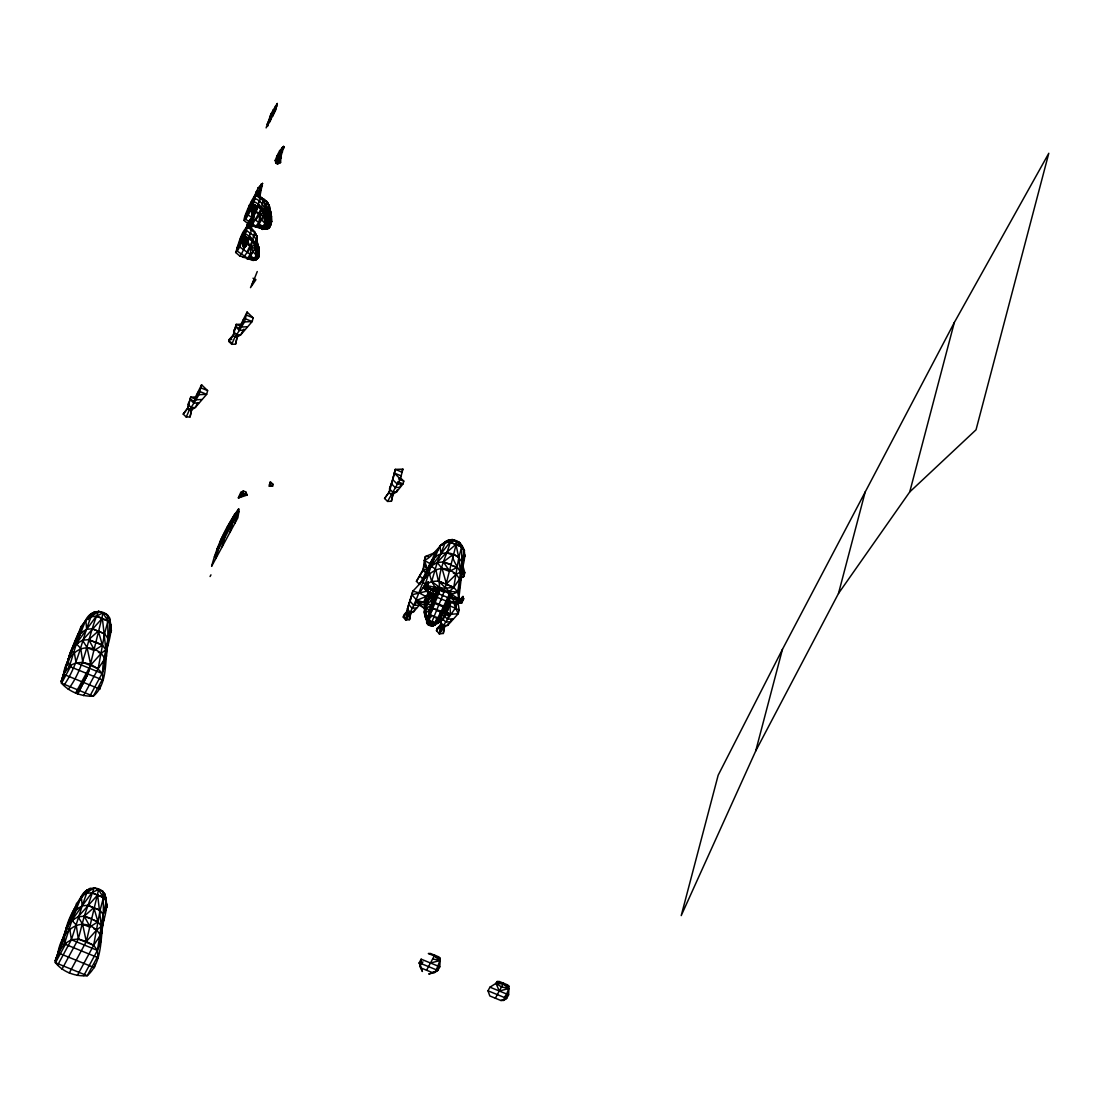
<?xml version="1.0" encoding="UTF-8"?>
<svg xmlns="http://www.w3.org/2000/svg" width="1104" height="1104" viewBox="0 0 1104 1104"><rect width="100%" height="100%" fill="white"/><g stroke="black" fill="none" stroke-linecap="round" stroke-linejoin="round"><path stroke-width="1.5" d="M255.755 195.215L263.111 200.114L265.512 204.861L263.194 212.893L263.414 216.398L257.315 227.217L264.85 227.369L265.981 225.658C266.768 216.122 263.677 205.537 254.044 201.715C260.309 181.539 242.494 217.654 244.177 220.483C249.476 225.671 257.329 228.445 264.684 227.686L267.334 224.733C267.127 213.886 267.899 199.548 255.631 194.787C251.05 202.763 251.27 213.734 244.177 220.483M450.142 597.747L450.17 594.89L448.817 593.276L437.846 588.101L426.682 585.424M448.817 593.276C447.81 605.737 447.023 620.407 433.223 625.54L432.175 625.112M258.86 253.768L257.991 258.253L253.12 260.42L239.623 255.866L235.663 252.485C239.333 242.369 245.35 212.189 257.08 236.573L256.445 255.341L257.453 257.66L256.597 259.302L248.786 259.219L254.886 248.414L254.679 244.895L256.197 239.913L253.879 235.732L246.371 230.474L236.78 248.234M257.315 227.217L261.634 228.404L264.974 223.339L265.595 209.967L267.403 220.262L267.334 224.733L265.981 225.658L263.414 216.398L255.134 211.775L252.733 216.784M105.487 659.088C108.302 644.777 108.192 629.459 107.323 614.831C100.009 608.856 89.838 611.395 85.795 619.951C73.568 638.402 68.365 660.772 61.189 681.596L61.534 683.224C69.483 692.111 81.503 696.555 93.302 696.21C108.785 683.072 104.19 659.06 108.344 640.858M101.016 935.654C103.817 921.343 103.707 906.025 102.851 891.397C95.524 885.408 85.353 887.947 81.323 896.517C68.407 915.809 63.756 939.518 55.2 960.963L55.462 962.729C63.011 972.141 75.362 976.612 87.23 975.715C103.307 961.57 100.036 936.841 103.859 917.424M460.906 574.177C463.307 563.606 468.689 551.241 459.361 542.437C444.208 531.907 436.301 555.864 424.364 560.335L423.108 570.271L416.429 581.339L419.548 584.416L428.035 568.698L424.267 564.972L427.869 570.257L424.364 560.335L425.344 556.568L435.211 552.483L437.639 550.316M442.566 626.147L439.364 633.82L441.048 620.448M88.141 673.633L77.584 694.099L88.141 673.633L103.155 612.72L96.324 616.225L91.094 616.777L85.795 619.951L76.397 643.853L69.414 666.388L63.549 674.268L61.189 681.596L70.78 651.567L78.839 632.827L77.308 638.705M235.663 252.485C242.742 245.75 242.521 234.779 247.103 226.803L254.596 232.116L256.915 236.408C256.225 243.404 260.544 249.725 258.819 256.749L257.453 257.66C258.088 248.193 254.969 237.829 245.433 234.062L247.324 226.9M428.2 588.197L424.999 585.065L431.029 566.145L439.958 545.9L452.102 539.47L459.361 542.437L461.665 546.894L461.789 561.757L461.21 578.482L458.767 598.865L455.538 607.821L442.331 627.017L439.406 633.862L436.466 630.66L437.018 628.549L440.965 624.381M86.305 673.288L69.414 666.388C65.012 653.913 76.88 643.384 81.047 632.689L80.951 626.672L91.742 613.451M57.753 964.979L71.387 939.739L82.179 905.887L81.323 896.517L94.144 887.837L102.851 891.397L104.977 894.295L106.301 901.388L103.1 914.443L97.414 950.392L98.159 957.748L64.405 943.934C63.37 924.241 75.32 904.838 87.271 890.017L82.069 896.821L81.323 896.517L71.912 920.419L64.405 943.934L57.988 952.821L55.2 960.963L63.563 938.359M428.78 623.732L427.082 621.966L429.442 609.836L437.639 589.343L439.903 589.246L443.808 592.296L444.277 591.427L456.214 544.134L455.883 540.67L445.147 542.795L437.198 562.529L431.664 581.477L424.999 585.065L423.011 580.966L435.211 552.483L435.252 556.582C422.584 576.481 418.706 600.383 405.623 620.02L407.887 606.883L412.855 591.082C425.302 578.924 436.977 558.541 456.187 574.273L459.623 578.979L460.285 585.796L458.519 590.419M251.036 229.922L253.906 215.542L249.794 219.71L245.488 229.052L249.242 226.389M259.55 197.906L262.435 183.526L258.322 187.708L254.003 197.036L257.756 194.387M407.266 618.723L409.529 619.648L410.936 612.099L409.529 619.648L405.692 620.048L403.277 617.095L407.252 611.713L407.887 606.883M270.866 223.822L270.259 226.127L268.934 224.153L270.549 211.278L269.376 206.103L266.92 201.563L259.426 196.25L267.099 201.784L269.376 206.103L267.347 213.044L268.741 217.571L268.934 224.153L266.119 228.845L262.31 229.342L259.647 227.176L263.428 228.431L269.404 227.755L271.667 221.476L270.549 211.278L270.839 214.687M281.313 155.236L283.728 146.528L279.616 150.724L276.911 156.202L275.2 160.439L275.862 163.199L277.67 163.93L280.54 162.619L281.175 153.373L283.728 146.528L282.072 147.632L283.645 148.267L282.748 147.232L280.457 150.917M245.309 216.218L254.9 198.472C265.346 202.253 266.326 213.762 267.375 223.243L265.981 225.658L267.775 220.4L266.989 215.639L267.209 220.993L268.934 224.153L271.46 216.039L271.142 222.787L271.667 221.476L269.983 224.595M258.86 250.001L259.026 247.006L254.651 258.722L253.12 260.42L251.243 258.377M245.171 494.206L238.409 497.794L240.755 492.412L243.335 490.935L245.764 491.929L247.241 495.047L238.436 497.918L245.171 494.206L245.764 491.929M425.109 559.618L425.344 556.568L428.449 556.485M451.357 540.85L452.102 539.47L425.413 573.859L429.249 573.114L431.664 581.477L435.073 587.259L448.403 592.531L449.494 594.67L448.403 592.531L453.758 587.328L459.623 578.979L461.789 561.757L464.453 550.689L459.361 542.437L458.615 543.817M449.3 600.272L448.169 609.187L446.678 612.306L442.773 619.717L437.336 623.401L449.742 602.273L449.604 597.016L459.65 600.438L462.976 596.574L463.528 598.754L461.431 603.198L449.742 602.273L448.169 609.187L445.809 613.562M441.503 619.648L440.689 625.388L442.331 627.017L447.727 625.333L458.215 613.727L455.538 607.821L455.842 604.619M245.405 242.977L242.921 243.763L243.501 247.048L245.212 240.686L246.606 241.334L247.724 237.719L245.916 236.974L243.059 238.298L242.645 242.149L243.501 247.048L244.495 247.448L246.082 246.247L247.351 240.451L243.128 245.033L246.082 246.247L248.386 240.479L247.724 237.719M251.657 213.031L253.244 211.83L253.741 208.684L255.134 209.318L252.029 215.032L254.61 214.231L255.88 208.449L251.657 213.031L252.029 215.032L251.574 206.282L254.444 204.971L256.252 205.703L255.134 209.318M430.187 607.241L433.279 602.812L435.376 602.77L443.849 606.234L445.147 607.669L444.719 616.101L441.904 614.928L441.793 612.071L447.534 602.646L450.17 594.89L449.438 594.601M460.892 578.096L463.846 576.481L464.825 572.714L462.203 563.523L461.21 578.482L459.581 582.829M440.22 958.369L428.352 953.525L430.45 953.47L438.923 956.933L440.22 958.369L439.792 966.8L437.833 970.416L434.907 972.403L428.738 974.059L437.833 970.416L419.203 962.798L421.162 959.183L439.792 966.8L436.535 969.381L434.907 972.403L432.106 972.5L421.01 967.96L419.203 962.798L422.418 971.479L419.741 966.207L422.942 961.86M509.013 986.369L508.599 994.801L506.639 998.416L503.7 1000.403L500.912 1000.5L489.817 995.96L487.996 990.799L489.955 987.183L496 983.333L497.159 981.525L499.256 981.47L507.716 984.934L509.013 986.369L497.159 981.525M190.054 416.898L191.848 408.88L190.054 416.898L186.231 417.064L183.223 414.097L187.846 408.356L190.702 397.15L195.477 397.012L201.577 384.799L207.621 390.623L206.655 394.321L195.339 407.473L191.585 409.888L189.488 409.984L187.846 408.356L188.66 402.587M235.566 344.131L237.36 336.113L235.566 344.131L231.743 344.31L228.735 341.343L233.358 335.602L236.215 324.383L240.989 324.245L247.089 312.046L253.133 317.855L252.167 321.554L240.851 334.705L237.098 337.12L235 337.217L233.358 335.602L234.172 329.82M389.464 491.708L395.287 469.379L402.919 469.159L400.324 479.039L387.573 501.423L384.578 498.47L389.464 491.708L384.578 498.47M441.904 614.928L439.834 621.69L436.742 622.518M505.549 995.504L503.7 1000.403M100.354 685.819L99.953 689.158L83.283 682.341M455.621 599.113L458.767 598.865L457.691 592.117L453.758 587.328L458.767 557.658L461.665 546.894L455.731 540.946M69.317 972.969L86.305 941.546L98.67 889.272L91.839 892.777L86.609 893.343L82.179 905.887L66.295 928.133L55.462 962.729L87.23 975.715L97.966 955.843M447.796 607.504L449.728 601.915M63.88 685.363C78.439 664.732 81.627 639.616 91.094 616.777L98.615 611.271L107.323 614.831L109.462 617.729C112.001 638.319 99.94 659.309 103.183 680.202L87.837 673.923M258.046 253.782L258.64 257.08L256.597 259.302L246.992 258.985L250.208 254.403L252.223 241.1L254.803 232.213L251.408 229.411L250.843 230.212M265.981 225.658L267.403 220.262L266.575 221.766L267.154 225.064L265.112 227.286L255.507 226.969L258.736 222.401L263.111 200.114M427.897 619.537L426.572 621.994L427.552 623.608L434.797 625.126L431.623 626.106L428.242 624.726L427.289 624.05L427.345 620.765C421.245 612.458 425.316 600.521 431.857 593.828M83.6 695.617L98.173 668.665L104.563 633.779L107.944 620.972L102.976 613.051M77.349 975.453L93.661 945.286L100.078 910.331L103.459 897.524L98.491 889.617M277.67 163.93L279.878 159.859L281.175 153.373L278.47 154.063L278.622 155.926M424.709 608.47L426.986 604.247L435.004 597.512L437.253 597.388L446.209 601.045L447.534 602.646L444.898 609.863L441.793 612.071L438.964 620.089L435.542 623.525L430.877 624.146L428.021 620.448L440.22 589.646L437.639 589.343L435.376 590.861L426.875 587.038M94.972 964.303L94.392 967.697L57.988 952.821C60.899 933.501 77.763 914.65 96.697 929.968L100.133 934.674L100.795 941.491L97.414 950.392L83.78 975.619M447.658 597.457C443.297 607.31 438.743 616.791 433.058 625.844L427.082 621.966L426.31 618.889L426.089 608.47L429.746 595.746L432.078 596.602L435.942 593.773L438.302 593.635L447.658 597.457L449.038 599.127L449.328 604.661M238.947 511.414L237.843 517.804L211.609 566.324C217.033 545.776 226.099 526.015 238.671 508.903L238.947 511.414L214.383 556.858M443.297 633.461L444.691 625.913L443.297 633.461L439.406 633.862M462.714 598.023L462.976 596.574L459.733 600.093L460.313 602.687L461.431 603.198L463.528 598.754M255.673 211.623L256.915 208.463L254.61 214.231L253.133 213.638M426.986 604.247L432.119 604.633L426.089 608.47L424.129 612.099L427.345 620.765L426.572 621.994C427.828 627.596 430.615 616.018 430.408 614.9L429.649 616.28L428.214 615.701C432.851 606.993 434.548 597.443 439.903 589.246L432.078 596.602L431.291 600.245L432.147 608.125L440.689 611.092L438.964 620.089L437.515 619.496L438.274 618.102L430.408 614.9L428.214 615.701L426.31 618.889L427.082 621.966L428.186 622.421M431.83 589.853L437.846 588.101L438.371 589.633L440.206 589.757C436.163 573.735 446.099 557.561 450.28 542.243L461.665 546.894L464.453 550.689M459.733 600.093L449.77 596.367L449.438 597.65L459.554 600.797L462.976 596.574L460.313 602.687L449.273 601.252M280.582 151.11L278.374 156.809M68.255 689.338C85.877 666.278 87.188 636.967 98.615 611.271M62.003 969.174L78.315 939.007L84.235 916.21L94.144 887.837M258.515 194.69L259.964 195.284L259.426 192.993L255.866 192.262L257.011 194.069L254.707 196.057L258.681 196.457L262.435 183.526L260.779 184.603L262.366 185.237L261.469 184.161L259.937 186.617M462.976 596.574L463.418 599.141L462.424 599.141L462.976 596.574L463.473 598.948L461.527 602.839L452.405 602.867L454.503 598.423M391.396 501.257L393.203 493.24L391.396 501.257L387.573 501.423M425.689 571.32L425.371 572.507L423.108 570.271L424.529 564.213M106.688 650.284C109.517 638.526 114.333 626.216 107.323 614.831M102.203 926.836C105.046 915.092 109.848 902.768 102.851 891.397M251.629 229.508L247.144 243.625M251.795 225.506L258.515 213.886C252.416 210.119 262.628 199.244 259.357 198.209M429.415 592.296L429.58 593.538L435.1 595.649L436.522 592.379L426.779 587.397L428.173 582.346L425.813 583.34L423.453 587.673L426.779 587.397L428.173 582.346L425.813 583.34L423.453 587.673L426.958 591.523L433.141 595.705M183.223 414.097L188.108 407.348M186.231 417.064L189.722 409.115M189.488 409.984L193.849 403.181L195.339 397.274M267.775 126.077L270.991 113.878L277.214 103.5L275.172 111.269L266.119 127.885L270.991 113.878M197.878 392.348L195.932 399.786L193.849 403.181L190.095 399.455L190.702 397.15L194.98 398.889M270.094 121.799L273.309 109.6M201.701 399.51L195.932 399.786L198.982 394.666L201.577 384.799M240.976 236.794L237.208 251.105L248.952 259.095M249.504 204.792L245.737 219.103L249.739 222.428M272.964 115.92L275.614 105.901M243.28 232.516L239.527 246.827L250.208 254.403L250.594 256.059L254.651 258.722L254.927 257.66M251.809 200.514L248.041 214.825L258.736 222.401L259.123 224.043L263.18 226.706L263.47 225.575M275.172 111.269L277.214 103.5M198.692 402.808L193.849 403.181M246.082 246.247L245.971 243.211L246.289 245.143L244.384 246.151L243.239 245.681L242.645 242.149L245.861 241.031L246.827 237.346L242.452 240.769L247.103 226.803M254.044 201.715L250.967 208.753L255.631 194.787M249.256 228.1L253.906 215.542L252.264 216.605L253.837 217.253L252.954 216.177L250.649 219.848L252.747 220.91M255.341 205.344L254.375 209.015L251.16 210.133L252.029 215.032M257.784 196.098L262.435 183.526L261.4 185.569M243.501 247.048L247.351 240.451L244.495 247.448L244.384 246.151M251.45 227.3L250.898 224.995L247.337 224.278L248.483 226.085L246.178 228.073L248.345 227.728L252.954 216.177M243.805 245.916L243.998 247.241L247.351 240.451L247.075 242.963L245.847 243.184L245.488 242.328L246.716 242.107M252.885 217.571L253.906 215.542L250.166 228.473L248.345 227.728M252.913 214.148L253.023 215.446L255.88 208.449L254.375 211.168L254.817 213.127M256.873 195.725L261.469 184.161M252.526 215.239L255.88 208.449L254.237 212.23M246.385 243.404L247.075 242.963M253.147 217.681L253.906 215.542L252.609 217.46M252.333 213.914L251.436 211.747L253.354 210.74L254.9 211.388L255.245 210.105L254.017 210.312L254.375 211.168L255.88 208.449L254.638 211.278M261.676 185.679L262.435 183.526L261.137 185.458M233.62 334.581L229.218 339.494L228.735 341.343L231.012 342.268M243.266 257.508L251.339 247.103L254.679 244.895L257.08 236.573L254.596 232.116M265.719 210.491L267.347 213.044L265.664 207.248L267.099 201.784M279.409 154.45L282.748 147.232M262.103 226.679L259.909 225.823L262.103 226.679L261.634 228.404L264.684 227.686L267.154 225.064L264.85 227.369L265.043 226.624M276.759 163.558L283.728 146.528L282.969 148.667M232.157 342.737L231.743 344.31L235.221 336.361M246.592 242.176L248.386 240.479L246.62 243.791L251.339 247.103L252.968 251.809L256.445 255.341L257.398 253.189L258.212 256.349L257.453 257.66L258.847 255.245L256.197 239.913M267.485 215.28L264.974 223.339L261.496 219.793L259.868 215.087L263.194 212.893L258.308 204.53M257.315 256.542L258.64 257.08L255.976 259.633L256.307 258.419L257.991 258.253L253.12 260.42M265.843 224.526L265.112 227.286L262.49 227.396L266.174 224.926L264.684 227.686L264.822 226.403L266.519 226.251L261.634 228.404L259.771 226.361M248.786 259.219L256.156 259.688L256.846 257.411M264.684 227.686L264.877 226.927M258.17 254.969L257.839 256.183L258.488 253.754M267.403 220.262L267.375 223.243M258.212 256.349L259.026 247.006M235 337.217L239.361 330.413L240.851 324.521M267.444 226.375L267.14 227.521L265.084 225.395M243.391 319.594L241.445 327.019L239.361 330.413L235.607 326.701L236.215 324.383L240.493 326.135M268.934 224.153L269.21 223.105M269.279 226.237L268.727 228.307L265.622 229.204L268.934 228.252L270.784 224.843L268.024 211.278L265.664 207.248M264.532 226.403L262.31 229.342L269.1 227.948L269.542 226.279M247.213 326.756L241.445 327.019L244.495 321.913L247.089 312.046M269.1 227.948L270.466 223.726L269.818 225.244M244.205 330.041L239.361 330.413M215.873 558.431L220.759 539.856L234.973 513.567L230.087 532.142M222.221 546.687L227.493 526.663M234.904 523.227L238.671 508.903L217.074 548.854M238.45 497.821L242.742 493.212L243.335 490.935M272.633 486.105L273.088 484.38L270.259 481.661L269.045 486.271L272.633 486.105L269.445 484.794M390.002 486.947L389.201 492.715L390.844 494.344L392.927 494.247L396.681 491.832L403.057 483.883L403.788 481.096L400.366 477.811M392.058 481.51L389.491 488.893L392.651 492.011L396.681 491.832L397.192 489.886M393.479 476.873L391.437 483.828L395.204 487.54L400.007 487.319L400.614 485.001M390.844 494.344L391.064 493.488M397.274 484.145L397.895 481.772L403.057 483.883L397.274 484.145L392.748 479.66L395.287 469.379L402.132 472.181M409.529 602.439L407.376 608.828L410.674 613.106L405.692 620.048L408.825 612.361M410.785 598.465L408.922 604.757L411.999 608.194L416.774 607.959L419.506 605.116L423.839 608.014L426.71 602.439M416.429 581.339L423.481 568.877M420.417 574.729L420.058 576.109L422.308 578.344L425.178 578.206M419.548 584.416L419.975 582.788M414.483 609.587L413.972 611.533L410.674 613.106L408.604 613.217L407.252 611.713M416.774 607.959L413.972 611.533L409.97 611.726M431.291 600.245L433.9 595.18L435.942 593.773L433.9 595.18L429.58 593.538L431.236 588.915L435.1 595.649L427.538 590.847L425.123 587.535M424.93 588.225L426.806 583.34L427.607 584.071L425.702 583.712L428.173 582.346L427.607 584.071L425.813 583.34M426.517 584.458L428.173 582.346L425.758 583.533L423.55 587.314L426.958 591.523L428.752 587.783L426.972 586.693M427.538 590.847L428.545 588.598L426.254 587.894M430.505 591.854L430.229 592.889L435.1 595.649L432.796 593.759M436.522 592.379L436.867 591.095L426.599 586.514M430.946 623.553L430.698 624.478L427.717 623.291L424.681 615.494L426.31 612.472L432.147 608.125M431.623 626.106L433.058 625.844L428.242 624.726L427.552 623.608L430.063 625.664L431.788 621.994M448.252 623.387L447.727 625.333L443.698 625.513L440.537 622.394M451.15 619.454L450.542 621.773L445.74 621.994L442.925 619.206M459.65 600.714L457.608 599.582L455.814 603.322L456.035 602.494L461.624 602.494L460.685 601.294M456.394 602.66L456.601 601.859M460.313 602.687L457.387 600.397L455.814 603.322M462.424 599.141L461.886 598.023M457.843 601.694L459.195 610.015L458.215 613.727L444.443 614.749M755.702 751.01L782.446 649.359L954.311 322.534L1048.8 153.263L976.033 429.801L909.737 491.942L838.488 593.469L755.702 751.01L681.223 915.602L718.166 775.215L782.446 649.359M838.488 593.469L865.232 491.818M909.737 491.942L954.311 322.534M244.108 245.433L244.826 242.742M79.033 634.165L68.379 658.674L61.534 683.224L77.418 689.724M57.988 952.821L63.894 935.24L73.209 913.781M61.907 944.665L63.701 938.359M279.298 155.112L275.862 163.199L277.449 158.507L276.911 156.202L279.298 155.112L280.789 155.719L281.341 158.01L279.878 157.417L280.789 155.719M251.96 284.984L257.246 271.543M432.644 624.243L434.797 625.126L435.542 623.525L428.021 620.448L431.664 622.477L444.277 591.427M64.474 674.199L61.534 683.224L71.139 665.464M453.275 618.916L447.493 619.178L448.886 614.887L446.954 612.554M68.379 658.674L68.627 660.233L75.886 639.823L81.047 632.689L86.664 629.321L96.324 616.225L107.944 620.972L110.786 624.823M79.364 631.295L80.951 626.672M63.894 935.24L64.142 936.785L71.415 916.389L76.562 909.254L82.179 905.887L91.839 892.777L103.459 897.524L106.301 901.388M428.311 568.946C430.574 554.291 447.534 547.846 458.767 557.658L461.789 561.757L462.397 567.677M81.751 681.706L63.549 674.268C65.895 655.072 83.462 638.954 101.168 653.402L104.618 658.122L105.28 664.939L102.106 673.454L89.907 696.003M63.549 674.268L68.048 661.793M426.737 596.947L419.368 593.027L412.855 591.082L411.889 594.78L416.801 600.286L417.119 601.901L425.192 605.53L423.826 602.329L425.868 596.602L428.545 592.82M68.31 660.496L65.702 668.044M269.307 215.998L267.14 221.048L267.775 220.4M63.825 937.048L61.231 944.61M61.465 946.238L55.462 962.729L66.212 942.857M243.998 247.241L244.605 245.64M244.495 247.448L245.102 245.847M108.496 637.933L111.352 630.398L109.462 617.729M106.357 648.586L108.178 643.784L107.585 637.877L104.563 633.779L92.225 628.728L86.664 629.321L70.78 651.567L74.244 652.243L76.079 662.814L102.106 673.454C95.082 664.056 79.529 658.357 69.414 666.388M105.156 911.476L106.867 906.964L105.556 898.987M101.872 925.152L103.693 920.35L103.1 914.443L100.078 910.331L87.74 905.294L82.179 905.887M463.321 560.57L464.853 554.732M104.107 668.017L105.101 663.173M99.622 944.569L100.616 939.739M73.651 646.378L78.839 632.827M69.166 922.93L74.354 909.392L74.548 910.731M250.153 221.145L248.662 225.023L248.331 223.091L250.249 222.083L251.408 222.553L251.753 224.485L250.622 224.029M443.753 612.789L444.898 609.863L446.678 612.306M451.398 602.163L447.865 608.87M436.535 969.381L439.972 960.563L434.286 955.954M242.452 240.769L245.433 234.062M423.26 582.526L423.011 580.966L430.105 563.716L424.364 560.335M442.331 627.017L439.461 633.862L444.429 626.92M405.665 620.075L408.604 613.217M246.109 243.294L247.351 240.451L245.847 243.184M423.011 580.966L425.785 574.839M244.702 235.911L248.938 238.781L241.224 254.444L239.623 255.866M255.645 206.71L256.252 209.456L257.467 206.779L253.23 203.895M256.266 209.374L256.625 208.601M258.515 213.886L260.751 209.084L257.467 206.779M247.103 251.891L252.223 241.1L249.697 236.877M440.22 589.646L438.302 593.635L436.701 591.73L431.554 589.633L435.073 587.259L444.953 588.266L453.758 587.328L438.412 581.049L431.664 581.477L444.208 590.806L457.691 592.117L460.285 585.796L459.361 585.424M254.803 210.629L255.88 208.449M247.351 240.451L246.289 242.645L245.488 242.328M401.442 472.181L402.919 469.159M428.421 621.966L426.917 621.359L429.359 620.338L431.664 622.477L435.542 623.525L438.274 618.102L438.964 620.089L436.756 617.495L436.011 618.889M107.585 637.877L111.352 630.398L109.889 621.911M103.1 914.443L106.867 906.964L105.404 898.463M282.693 148.557L283.728 146.528L282.431 148.447M444.401 616.515L442.773 619.717L438.467 621.276M267.071 124.255L276.676 106.508M256.846 196.084L256.087 195.781L257.922 192.372M258.571 191.779L259.357 190.316M259.15 192.013L259.937 190.55L256.859 191.075L257.991 191.544M258.695 202.087L259.192 201.176M249.407 224.388L247.572 227.783L247.337 224.278M250.18 234.089L250.663 233.192M265.912 205.385L266.381 204.516L263.166 201.963L263.732 198.872M264.311 208.642L264.725 207.897M253.409 236.601L253.879 235.732M266.671 212.437L267.734 211.554M266.437 217.75L267.196 216.356L265.664 211.03M265.236 222.304L265.995 220.91L266.74 224.347M264.505 227.617L265.526 225.74M270.701 217.447L271.46 216.039L271.474 221.531M269.956 220.276L270.715 218.882L269.887 213.624L266.381 204.516M256.79 245.364L256.708 241.5L258.032 246.109L257.135 241.735M269.003 227.272L271.225 223.16L270.715 218.882M270.963 224.195L268.934 228.252L262.31 229.342M257.453 251.491L258.212 250.097M255.976 259.633L256.363 258.929M256.528 258.626L256.997 257.756L256.597 259.302L253.961 259.399L257.646 256.942L256.156 259.688M82.496 631.819L81.848 633.02L81.047 632.689M77.984 642.914L77.28 644.212L76.397 643.853L82.579 640.237L102.368 618.143L106.577 656.19L98.173 668.665L82.828 662.386L80.702 648.338L76.397 643.853M102.368 618.143L96.324 616.225M89.217 670.211L77.183 692.456L75.61 693.064L90.79 664.994L101.168 653.402L105.846 649.745L102.437 645.247L98.394 631.253L104.563 633.779M95.855 641.935L102.437 645.247L94.13 650.518L87.078 647.634L82.579 640.237L88.72 639.644L102.437 645.247M108.026 642.266L107.378 643.466L108.178 643.784M102.907 678.463L93.302 696.21L78.95 690.345M210.064 576.523L210.961 574.853M77.363 909.586L78.011 908.385M72.809 920.777L73.513 919.48M64.405 943.934L71.387 939.739L97.414 950.392L93.661 945.286L102.092 932.756L97.649 895.151L103.459 897.524M93.909 907.819L97.952 921.812L101.361 926.311L96.697 929.968L86.305 941.546L78.315 939.007L71.387 939.739L69.759 928.809L66.295 928.133L76.562 909.254L76.466 903.224M91.094 919.011L97.952 921.812L89.645 927.084L82.593 924.2L78.094 916.789L97.897 894.709M101.899 931.086L101.209 932.383L102.092 932.756M445.533 541.802L446.389 541.291L439.958 545.9L440.882 553.201M436.715 555.712L436.066 556.899L435.252 556.582M419.465 604.04L419.989 603.074M427.193 591.082L411.889 594.78L410.039 601.252L413.752 605.392L417.119 601.901L423.826 602.329L426.006 598.299M427.455 595.622L428.89 592.958M455.966 544.576L458.767 557.658L461.21 578.482L459.623 578.979L457.691 592.117L452.157 594.242L448.362 593.096M425.219 605.144L427.579 600.769L432.078 596.602M428.255 599.431L429.842 596.491L425.868 596.602L416.801 600.286L423.826 602.329L427.469 600.893M453.758 587.328L446.085 584.195L456.187 574.273L460.465 572.038C457.691 567.967 445.078 547.184 458.767 557.658M450.211 564.737L457.07 567.539L449.135 571.389M431.167 616.901L431.912 615.508M442.497 596.45L442.98 595.553M441.269 600.079L441.738 599.21M428.242 624.726L429.249 622.863M439.213 605.24L439.613 604.495M433.582 617.895L434.341 616.501M458.491 597.126L457.774 598.451L458.767 598.865L448.403 592.531M426.558 970.223L434.686 955.208M495.365 998.223L503.493 983.209M281.644 149.868L283.01 147.343M461.789 561.757L465.005 556.14M257.453 257.66L258.847 255.245L257.536 254.707M256.721 254.306L257.398 253.189M282.859 147.95L283.728 146.528M430.091 621.29L433.803 622.159M261.579 184.92L262.435 183.526M253.906 215.542L253.051 216.936L252.264 216.605M243.915 329.102L240.851 334.705L236.822 334.898L233.662 331.766L235.607 326.701L239.885 328.454M197.561 403.084L195.339 407.473L191.309 407.652L188.149 404.533L190.095 399.455L194.373 401.207M91.094 616.777L94.696 611.685L85.795 619.951L86.664 629.321M86.609 893.343L90.211 888.251L81.323 896.517L87.271 890.017M419.368 593.027L424.06 586.39M435.487 591.399L437.846 588.101L439.999 589.094M428.214 615.701L433.182 608.815M265.719 212.934L267.444 210.602M434.534 623.111L438.274 618.102M253.244 211.83L254.707 209.884M436.466 630.66L440.689 625.388M246.578 242.604L248.386 240.479M407.514 610.705L403.829 614.969L403.277 617.095L406.134 618.268M457.608 599.582L455.552 599.776M255.617 219.889L259.868 215.087M435.073 591.206L437.846 588.101L438.274 589.646L439.834 589.453L442.621 591.496M456.214 544.134L446.444 552.607L437.198 562.529L431.029 566.145L435.707 569.209L438.412 581.049L452.157 594.242L452.488 599.362L449.59 594.118M267.568 221.159L266.05 222.704M426.655 583.892L428.173 582.346M256.321 259.385L258.64 257.08M443.849 606.234L447.534 602.646M423.826 602.329L429.842 596.491M258.736 222.401L261.496 219.793M250.208 254.403L252.968 251.809M94.42 649.966L88.72 639.644L98.642 630.77M82.593 924.2L86.305 941.546L93.661 945.286L78.315 939.007L76.217 924.904L71.912 920.419L78.094 916.789L84.235 916.21L94.171 907.336M239.402 496.096L242.742 493.212M445.147 542.795L448.845 539.815L441.296 545.1M446.375 583.657L442.083 568.505L437.198 562.529L443.353 561.936L452.861 554.663M243.128 245.033L244.715 243.832M439.958 545.9L446.389 541.291M435.197 591.068L437.639 589.343M437.018 628.549L440.634 626.009M254.707 196.057L259.426 192.993M433.223 625.54L434.769 624.574M254.9 211.388L255.245 210.105M460.727 574.936L464.825 572.714M425.868 596.602L431.388 593.69M461.141 577.709L463.846 576.481L462.203 563.523M263.414 216.398L265.222 215.625M500.912 1000.5L506.639 998.416L487.996 990.799M432.147 626.037L434.438 625.209M423.108 570.271L428.035 568.698M251.339 247.103L254.886 248.414L256.625 247.903M430.477 962.992L439.972 960.563L432.671 958.934M266.464 228.197L269.404 227.755M438.274 589.646L440.206 589.757M425.302 586.831L423.646 586.969L429.732 593.014L427.069 591.109M423.55 587.314L425.206 587.176M423.453 587.673L426.779 587.397M435.376 590.861L436.867 591.095M413.752 605.392L419.506 605.116L417.119 601.901L423.839 608.014M244.495 321.913L252.167 321.554L245.323 318.766M198.982 394.666L206.655 394.321L199.81 391.52M229.218 339.494L231.757 339.425M251.712 212.437L252.54 212.41L251.767 213.679L252.554 212.203L251.436 211.747M430.85 589.108L431.719 589.094L426.448 587.149M431.664 622.477L434.866 622.587M445.492 614.68L448.886 614.887L444.912 613.465M433.058 625.844L429.718 625.043M496 983.333L501.464 986.935L508.778 988.563L499.27 990.992L496 983.333L503.079 983.954L508.778 988.563L505.342 997.381L508.599 994.801L489.955 987.183M261.275 188.908L258.322 187.708L259.178 187.846M250.884 220.372L249.794 219.71L251.16 220.055M460.851 575.943L463.846 576.481M459.195 610.015L449.038 605.447M458.215 602.301L461.431 603.198L459.554 600.797M428.642 588.184L431.719 589.094M449.425 570.837L443.353 561.936L450.487 564.227M89.935 926.532L84.235 916.21L91.384 918.487M251.381 257.825L253.575 258.681L251.395 257.798M426.089 608.47L429.442 609.836M282.072 147.632L283.645 148.267M281.589 151.524L282.555 151.924L279.616 150.724M276.911 156.202L279.119 157.113M260.779 184.603L262.366 185.237M258.322 187.708L259.412 188.356M254.017 210.312L255.59 210.961M265.208 225.713L266.519 226.251M249.794 219.71L251.27 220.317M248.331 223.091L249.463 223.546M245.185 244.688L246.289 245.143M256.68 257.715L257.991 258.253M253.009 278.208L255.935 279.671L250.511 287.647L254.168 278.939M246.289 315.054L253.133 317.855M200.776 387.821L207.621 390.623M401.152 475.879L394.307 473.078L400.324 479.039M398.627 478.984L403.788 481.096M450.28 542.243L461.665 546.894M446.444 552.607L451.067 554.498M269.9 483.069L273.088 484.38M443.353 561.936L448.845 564.172M452.957 565.855L457.07 567.539M442.083 568.505L447.727 570.809M453.358 573.114L456.187 574.273M431.029 566.145L431.912 566.504M240.755 492.412L247.241 495.047M429.249 573.114L430.174 573.487M438.412 581.049L443.021 582.94M425.758 583.533L427.552 584.264M461.679 598.216L463.473 598.948M425.702 583.712L427.51 584.458M461.624 598.396L463.418 599.141M424.999 585.065L426.006 585.465M427.552 599.789L428.573 600.203M433.279 602.812L445.147 607.669M428.021 620.448L435.542 623.525M427.552 623.608L428.614 624.036M103.583 619.192L107.944 620.972M87.078 619.109L88.403 619.648M110.593 630.094L111.352 630.398M92.225 628.728L96.848 630.619M88.72 639.644L94.213 641.879M98.353 652.243L101.168 653.402M91.839 892.777L96.2 894.557M87.74 905.294L92.363 907.184M95.455 908.44L100.078 910.331M102.893 920.018L103.693 920.35M84.235 916.21L89.728 918.445M93.84 920.129L97.952 921.812M93.868 928.809L96.697 929.968M434.631 609.146L437.115 610.181L436.784 610.802L441.793 612.071L440.689 611.092M250.939 222.994L257.48 227.093M266.368 216.425L268.741 217.571L269.776 213.541M451.55 598.147L454.227 599.486M430.919 593.704L433.306 595.097M260.751 209.084L263.925 210.933M447.12 612.058L450.542 614.072L449.507 601.625M248.938 238.781L255.314 243.239M260.075 197.837L263.249 200.528L265.512 204.861M431.636 592.958L433.9 595.18M444.098 615.825L447.493 619.178M460.589 601.639L461.527 602.839M426.558 617.909L424.681 615.494L425.937 617.26M252.223 241.1L254.679 244.895M266.92 201.563L269.252 205.813L270.853 215.045M247.738 241.39L249.987 245.902M449.77 596.367L450.211 597.485L450.17 594.89M462.728 549.074L461.127 544.838L461.389 547.418M453.509 602.177L455.538 607.821M254.886 248.414L256.445 255.341M87.078 647.634L90.79 664.994M259.937 190.55L260.268 192.482M97.635 953.539L98.159 957.748M435.004 597.512L435.376 602.77M269.969 221.711L270.259 226.127M255.866 192.262L256.087 195.781M421.162 959.183L421.383 963.185M256.708 241.5L256.763 244.081M265.236 211.168A2.539 1.877 14.7 0 1 267.14 211.264M268.824 212.879A2.539 1.877 14.7 0 1 268.879 213.376M245.916 236.974L244.094 242.742L242.645 242.149L245.212 240.686L243.059 238.298L244.094 242.742L243.335 238.864L245.916 236.974M254.444 204.971L252.623 210.74L251.16 210.133L253.741 208.684L251.574 206.282L252.623 210.74L251.864 206.862L254.444 204.971M278.07 159.114L275.2 160.439L280.54 162.619L279.878 159.859L278.07 159.114M106.715 905.515L104.977 894.295L106.715 905.515"/></g></svg>
